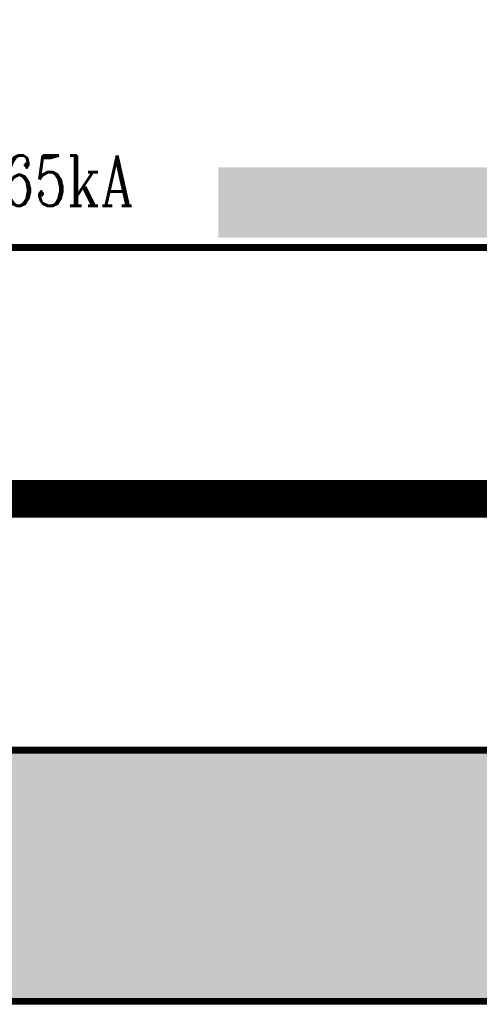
# Model space of a CAD drawing. Header units: millimetres. Extents: x -116965 to 323937, y 291661 to 566926.
# Drawn here: x -43511.7 to -43328.6, y 316538.8 to 316929.4 of the extents above; entities that cross this region are included whole.
import ezdxf

# ---------------------------------------------------------------- set-up
doc = ezdxf.new("R2010")
doc.units = ezdxf.units.MM
doc.layers.get('0').update_dxf_attribs({"lineweight": 18})
doc.layers.add('C00-00-00', color=7, linetype='Continuous')
doc.layers.add('C34-3A-40', color=7, linetype='Continuous', true_color=0x343a40)
doc.layers.add('C62-64-69', color=7, linetype='Continuous', true_color=0x626469)
doc.styles.add('hw_Block', font='complex.shx', dxfattribs={"width": 0.75})

msp = doc.modelspace()

# ---------------------------------------------------------------- hatches: boundary and pattern name
at = {"layer": 'C00-00-00'}
h = msp.add_hatch(color=256, dxfattribs=at)
h.dxf.hatch_style = 2
h.paths.add_polyline_path([(-43432.539577, 316870.703742), (-43240.566377, 316870.703742), (-43240.566377, 316842.707652), (-43432.539577, 316842.707652)])
at = {"layer": 'C34-3A-40'}
h = msp.add_hatch(color=256, dxfattribs=at)
h.dxf.hatch_style = 2
h.paths.add_polyline_path([(-43932.469782, 316638.736127), (-43232.567492, 316638.736127), (-43232.567492, 316538.750083), (-43932.469782, 316538.750083)])
at = {"layer": 'C62-64-69'}
h = msp.add_hatch(color=256, dxfattribs=at)
h.dxf.hatch_style = 2
h.paths.add_polyline_path([(-43516.527852, 316629.737383), (-43484.532317, 316629.737383), (-43484.532317, 316622.738358), (-43516.527852, 316622.738358)])
h = msp.add_hatch(color=256, dxfattribs=at)
h.dxf.hatch_style = 2
h.paths.add_polyline_path([(-43484.532317, 316629.737383), (-43452.536782, 316629.737383), (-43452.536782, 316622.738358), (-43484.532317, 316622.738358)])
h = msp.add_hatch(color=256, dxfattribs=at)
h.dxf.hatch_style = 2
h.paths.add_polyline_path([(-43484.532317, 316629.737383), (-43452.536782, 316629.737383), (-43452.536782, 316622.738358), (-43484.532317, 316622.738358)])
h = msp.add_hatch(color=256, dxfattribs=at)
h.dxf.hatch_style = 2
h.paths.add_polyline_path([(-43452.536782, 316629.737383), (-43420.541252, 316629.737383), (-43420.541252, 316622.738358), (-43452.536782, 316622.738358)])
h = msp.add_hatch(color=256, dxfattribs=at)
h.dxf.hatch_style = 2
h.paths.add_polyline_path([(-43452.536782, 316629.737383), (-43420.541252, 316629.737383), (-43420.541252, 316622.738358), (-43452.536782, 316622.738358)])
h = msp.add_hatch(color=256, dxfattribs=at)
h.dxf.hatch_style = 2
h.paths.add_polyline_path([(-43420.541252, 316629.737383), (-43388.545717, 316629.737383), (-43388.545717, 316622.738358), (-43420.541252, 316622.738358)])
h = msp.add_hatch(color=256, dxfattribs=at)
h.dxf.hatch_style = 2
h.paths.add_polyline_path([(-43420.541252, 316629.737383), (-43388.545717, 316629.737383), (-43388.545717, 316622.738358), (-43420.541252, 316622.738358)])
h = msp.add_hatch(color=256, dxfattribs=at)
h.dxf.hatch_style = 2
h.paths.add_polyline_path([(-43388.545717, 316629.737383), (-43356.550182, 316629.737383), (-43356.550182, 316622.738358), (-43388.545717, 316622.738358)])
h = msp.add_hatch(color=256, dxfattribs=at)
h.dxf.hatch_style = 2
h.paths.add_polyline_path([(-43388.545717, 316629.737383), (-43356.550182, 316629.737383), (-43356.550182, 316622.738358), (-43388.545717, 316622.738358)])
h = msp.add_hatch(color=256, dxfattribs=at)
h.dxf.hatch_style = 2
h.paths.add_polyline_path([(-43356.550182, 316629.737383), (-43324.554652, 316629.737383), (-43324.554652, 316622.738358), (-43356.550182, 316622.738358)])
h = msp.add_hatch(color=256, dxfattribs=at)
h.dxf.hatch_style = 2
h.paths.add_polyline_path([(-43516.527852, 316622.738358), (-43484.532317, 316622.738358), (-43484.532317, 316620.738639), (-43516.527852, 316620.738639)])
h = msp.add_hatch(color=256, dxfattribs=at)
h.dxf.hatch_style = 2
h.paths.add_polyline_path([(-43516.527852, 316620.738639), (-43484.532317, 316620.738639), (-43484.532317, 316613.739614), (-43516.527852, 316613.739614)])
h = msp.add_hatch(color=256, dxfattribs=at)
h.dxf.hatch_style = 2
h.paths.add_polyline_path([(-43484.532317, 316622.738358), (-43452.536782, 316622.738358), (-43452.536782, 316620.738639), (-43484.532317, 316620.738639)])
h = msp.add_hatch(color=256, dxfattribs=at)
h.dxf.hatch_style = 2
h.paths.add_polyline_path([(-43484.532317, 316622.738358), (-43452.536782, 316622.738358), (-43452.536782, 316620.738639), (-43484.532317, 316620.738639)])
h = msp.add_hatch(color=256, dxfattribs=at)
h.dxf.hatch_style = 2
h.paths.add_polyline_path([(-43484.532317, 316620.738639), (-43452.536782, 316620.738639), (-43452.536782, 316613.739614), (-43484.532317, 316613.739614)])
h = msp.add_hatch(color=256, dxfattribs=at)
h.dxf.hatch_style = 2
h.paths.add_polyline_path([(-43484.532317, 316620.738639), (-43452.536782, 316620.738639), (-43452.536782, 316613.739614), (-43484.532317, 316613.739614)])
h = msp.add_hatch(color=256, dxfattribs=at)
h.dxf.hatch_style = 2
h.paths.add_polyline_path([(-43452.536782, 316622.738358), (-43420.541252, 316622.738358), (-43420.541252, 316620.738639), (-43452.536782, 316620.738639)])
h = msp.add_hatch(color=256, dxfattribs=at)
h.dxf.hatch_style = 2
h.paths.add_polyline_path([(-43452.536782, 316622.738358), (-43420.541252, 316622.738358), (-43420.541252, 316620.738639), (-43452.536782, 316620.738639)])
h = msp.add_hatch(color=256, dxfattribs=at)
h.dxf.hatch_style = 2
h.paths.add_polyline_path([(-43452.536782, 316620.738639), (-43420.541252, 316620.738639), (-43420.541252, 316613.739614), (-43452.536782, 316613.739614)])
h = msp.add_hatch(color=256, dxfattribs=at)
h.dxf.hatch_style = 2
h.paths.add_polyline_path([(-43452.536782, 316620.738639), (-43420.541252, 316620.738639), (-43420.541252, 316613.739614), (-43452.536782, 316613.739614)])
h = msp.add_hatch(color=256, dxfattribs=at)
h.dxf.hatch_style = 2
h.paths.add_polyline_path([(-43420.541252, 316622.738358), (-43388.545717, 316622.738358), (-43388.545717, 316620.738639), (-43420.541252, 316620.738639)])
h = msp.add_hatch(color=256, dxfattribs=at)
h.dxf.hatch_style = 2
h.paths.add_polyline_path([(-43420.541252, 316622.738358), (-43388.545717, 316622.738358), (-43388.545717, 316620.738639), (-43420.541252, 316620.738639)])
h = msp.add_hatch(color=256, dxfattribs=at)
h.dxf.hatch_style = 2
h.paths.add_polyline_path([(-43420.541252, 316620.738639), (-43388.545717, 316620.738639), (-43388.545717, 316613.739614), (-43420.541252, 316613.739614)])
h = msp.add_hatch(color=256, dxfattribs=at)
h.dxf.hatch_style = 2
h.paths.add_polyline_path([(-43420.541252, 316620.738639), (-43388.545717, 316620.738639), (-43388.545717, 316613.739614), (-43420.541252, 316613.739614)])
h = msp.add_hatch(color=256, dxfattribs=at)
h.dxf.hatch_style = 2
h.paths.add_polyline_path([(-43388.545717, 316622.738358), (-43356.550182, 316622.738358), (-43356.550182, 316620.738639), (-43388.545717, 316620.738639)])
h = msp.add_hatch(color=256, dxfattribs=at)
h.dxf.hatch_style = 2
h.paths.add_polyline_path([(-43388.545717, 316622.738358), (-43356.550182, 316622.738358), (-43356.550182, 316620.738639), (-43388.545717, 316620.738639)])
h = msp.add_hatch(color=256, dxfattribs=at)
h.dxf.hatch_style = 2
h.paths.add_polyline_path([(-43388.545717, 316620.738639), (-43356.550182, 316620.738639), (-43356.550182, 316613.739614), (-43388.545717, 316613.739614)])
h = msp.add_hatch(color=256, dxfattribs=at)
h.dxf.hatch_style = 2
h.paths.add_polyline_path([(-43388.545717, 316620.738639), (-43356.550182, 316620.738639), (-43356.550182, 316613.739614), (-43388.545717, 316613.739614)])
h = msp.add_hatch(color=256, dxfattribs=at)
h.dxf.hatch_style = 2
h.paths.add_polyline_path([(-43356.550182, 316622.738358), (-43324.554652, 316622.738358), (-43324.554652, 316620.738639), (-43356.550182, 316620.738639)])
h = msp.add_hatch(color=256, dxfattribs=at)
h.dxf.hatch_style = 2
h.paths.add_polyline_path([(-43356.550182, 316620.738639), (-43324.554652, 316620.738639), (-43324.554652, 316613.739614), (-43356.550182, 316613.739614)])
h = msp.add_hatch(color=256, dxfattribs=at)
h.dxf.hatch_style = 2
h.paths.add_polyline_path([(-43516.527852, 316613.739614), (-43484.532317, 316613.739614), (-43484.532317, 316611.739896), (-43516.527852, 316611.739896)])
h = msp.add_hatch(color=256, dxfattribs=at)
h.dxf.hatch_style = 2
h.paths.add_polyline_path([(-43484.532317, 316613.739614), (-43452.536782, 316613.739614), (-43452.536782, 316611.739896), (-43484.532317, 316611.739896)])
h = msp.add_hatch(color=256, dxfattribs=at)
h.dxf.hatch_style = 2
h.paths.add_polyline_path([(-43484.532317, 316613.739614), (-43452.536782, 316613.739614), (-43452.536782, 316611.739896), (-43484.532317, 316611.739896)])
h = msp.add_hatch(color=256, dxfattribs=at)
h.dxf.hatch_style = 2
h.paths.add_polyline_path([(-43452.536782, 316613.739614), (-43420.541252, 316613.739614), (-43420.541252, 316611.739896), (-43452.536782, 316611.739896)])
h = msp.add_hatch(color=256, dxfattribs=at)
h.dxf.hatch_style = 2
h.paths.add_polyline_path([(-43452.536782, 316613.739614), (-43420.541252, 316613.739614), (-43420.541252, 316611.739896), (-43452.536782, 316611.739896)])
h = msp.add_hatch(color=256, dxfattribs=at)
h.dxf.hatch_style = 2
h.paths.add_polyline_path([(-43420.541252, 316613.739614), (-43388.545717, 316613.739614), (-43388.545717, 316611.739896), (-43420.541252, 316611.739896)])
h = msp.add_hatch(color=256, dxfattribs=at)
h.dxf.hatch_style = 2
h.paths.add_polyline_path([(-43420.541252, 316613.739614), (-43388.545717, 316613.739614), (-43388.545717, 316611.739896), (-43420.541252, 316611.739896)])
h = msp.add_hatch(color=256, dxfattribs=at)
h.dxf.hatch_style = 2
h.paths.add_polyline_path([(-43388.545717, 316613.739614), (-43356.550182, 316613.739614), (-43356.550182, 316611.739896), (-43388.545717, 316611.739896)])
h = msp.add_hatch(color=256, dxfattribs=at)
h.dxf.hatch_style = 2
h.paths.add_polyline_path([(-43388.545717, 316613.739614), (-43356.550182, 316613.739614), (-43356.550182, 316611.739896), (-43388.545717, 316611.739896)])
h = msp.add_hatch(color=256, dxfattribs=at)
h.dxf.hatch_style = 2
h.paths.add_polyline_path([(-43356.550182, 316613.739614), (-43324.554652, 316613.739614), (-43324.554652, 316611.739896), (-43356.550182, 316611.739896)])
h = msp.add_hatch(color=256, dxfattribs=at)
h.dxf.hatch_style = 2
h.paths.add_polyline_path([(-43516.527852, 316611.739896), (-43484.532317, 316611.739896), (-43484.532317, 316604.74087), (-43516.527852, 316604.74087)])
h = msp.add_hatch(color=256, dxfattribs=at)
h.dxf.hatch_style = 2
h.paths.add_polyline_path([(-43484.532317, 316611.739896), (-43452.536782, 316611.739896), (-43452.536782, 316604.74087), (-43484.532317, 316604.74087)])
h = msp.add_hatch(color=256, dxfattribs=at)
h.dxf.hatch_style = 2
h.paths.add_polyline_path([(-43484.532317, 316611.739896), (-43452.536782, 316611.739896), (-43452.536782, 316604.74087), (-43484.532317, 316604.74087)])
h = msp.add_hatch(color=256, dxfattribs=at)
h.dxf.hatch_style = 2
h.paths.add_polyline_path([(-43452.536782, 316611.739896), (-43420.541252, 316611.739896), (-43420.541252, 316604.74087), (-43452.536782, 316604.74087)])
h = msp.add_hatch(color=256, dxfattribs=at)
h.dxf.hatch_style = 2
h.paths.add_polyline_path([(-43452.536782, 316611.739896), (-43420.541252, 316611.739896), (-43420.541252, 316604.74087), (-43452.536782, 316604.74087)])
h = msp.add_hatch(color=256, dxfattribs=at)
h.dxf.hatch_style = 2
h.paths.add_polyline_path([(-43420.541252, 316611.739896), (-43388.545717, 316611.739896), (-43388.545717, 316604.74087), (-43420.541252, 316604.74087)])
h = msp.add_hatch(color=256, dxfattribs=at)
h.dxf.hatch_style = 2
h.paths.add_polyline_path([(-43420.541252, 316611.739896), (-43388.545717, 316611.739896), (-43388.545717, 316604.74087), (-43420.541252, 316604.74087)])
h = msp.add_hatch(color=256, dxfattribs=at)
h.dxf.hatch_style = 2
h.paths.add_polyline_path([(-43388.545717, 316611.739896), (-43356.550182, 316611.739896), (-43356.550182, 316604.74087), (-43388.545717, 316604.74087)])
h = msp.add_hatch(color=256, dxfattribs=at)
h.dxf.hatch_style = 2
h.paths.add_polyline_path([(-43388.545717, 316611.739896), (-43356.550182, 316611.739896), (-43356.550182, 316604.74087), (-43388.545717, 316604.74087)])
h = msp.add_hatch(color=256, dxfattribs=at)
h.dxf.hatch_style = 2
h.paths.add_polyline_path([(-43356.550182, 316611.739896), (-43324.554652, 316611.739896), (-43324.554652, 316604.74087), (-43356.550182, 316604.74087)])
h = msp.add_hatch(color=256, dxfattribs=at)
h.dxf.hatch_style = 2
h.paths.add_polyline_path([(-43516.527852, 316604.74087), (-43484.532317, 316604.74087), (-43484.532317, 316602.741152), (-43516.527852, 316602.741152)])
h = msp.add_hatch(color=256, dxfattribs=at)
h.dxf.hatch_style = 2
h.paths.add_polyline_path([(-43516.527852, 316602.741152), (-43484.532317, 316602.741152), (-43484.532317, 316595.742126), (-43516.527852, 316595.742126)])
h = msp.add_hatch(color=256, dxfattribs=at)
h.dxf.hatch_style = 2
h.paths.add_polyline_path([(-43484.532317, 316604.74087), (-43452.536782, 316604.74087), (-43452.536782, 316602.741152), (-43484.532317, 316602.741152)])
h = msp.add_hatch(color=256, dxfattribs=at)
h.dxf.hatch_style = 2
h.paths.add_polyline_path([(-43484.532317, 316604.74087), (-43452.536782, 316604.74087), (-43452.536782, 316602.741152), (-43484.532317, 316602.741152)])
h = msp.add_hatch(color=256, dxfattribs=at)
h.dxf.hatch_style = 2
h.paths.add_polyline_path([(-43484.532317, 316602.741152), (-43452.536782, 316602.741152), (-43452.536782, 316595.742126), (-43484.532317, 316595.742126)])
h = msp.add_hatch(color=256, dxfattribs=at)
h.dxf.hatch_style = 2
h.paths.add_polyline_path([(-43484.532317, 316602.741152), (-43452.536782, 316602.741152), (-43452.536782, 316595.742126), (-43484.532317, 316595.742126)])
h = msp.add_hatch(color=256, dxfattribs=at)
h.dxf.hatch_style = 2
h.paths.add_polyline_path([(-43452.536782, 316604.74087), (-43420.541252, 316604.74087), (-43420.541252, 316602.741152), (-43452.536782, 316602.741152)])
h = msp.add_hatch(color=256, dxfattribs=at)
h.dxf.hatch_style = 2
h.paths.add_polyline_path([(-43452.536782, 316604.74087), (-43420.541252, 316604.74087), (-43420.541252, 316602.741152), (-43452.536782, 316602.741152)])
h = msp.add_hatch(color=256, dxfattribs=at)
h.dxf.hatch_style = 2
h.paths.add_polyline_path([(-43452.536782, 316602.741152), (-43420.541252, 316602.741152), (-43420.541252, 316595.742126), (-43452.536782, 316595.742126)])
h = msp.add_hatch(color=256, dxfattribs=at)
h.dxf.hatch_style = 2
h.paths.add_polyline_path([(-43452.536782, 316602.741152), (-43420.541252, 316602.741152), (-43420.541252, 316595.742126), (-43452.536782, 316595.742126)])
h = msp.add_hatch(color=256, dxfattribs=at)
h.dxf.hatch_style = 2
h.paths.add_polyline_path([(-43420.541252, 316604.74087), (-43388.545717, 316604.74087), (-43388.545717, 316602.741152), (-43420.541252, 316602.741152)])
h = msp.add_hatch(color=256, dxfattribs=at)
h.dxf.hatch_style = 2
h.paths.add_polyline_path([(-43420.541252, 316604.74087), (-43388.545717, 316604.74087), (-43388.545717, 316602.741152), (-43420.541252, 316602.741152)])
h = msp.add_hatch(color=256, dxfattribs=at)
h.dxf.hatch_style = 2
h.paths.add_polyline_path([(-43420.541252, 316602.741152), (-43388.545717, 316602.741152), (-43388.545717, 316595.742126), (-43420.541252, 316595.742126)])
h = msp.add_hatch(color=256, dxfattribs=at)
h.dxf.hatch_style = 2
h.paths.add_polyline_path([(-43420.541252, 316602.741152), (-43388.545717, 316602.741152), (-43388.545717, 316595.742126), (-43420.541252, 316595.742126)])
h = msp.add_hatch(color=256, dxfattribs=at)
h.dxf.hatch_style = 2
h.paths.add_polyline_path([(-43388.545717, 316604.74087), (-43356.550182, 316604.74087), (-43356.550182, 316602.741152), (-43388.545717, 316602.741152)])
h = msp.add_hatch(color=256, dxfattribs=at)
h.dxf.hatch_style = 2
h.paths.add_polyline_path([(-43388.545717, 316604.74087), (-43356.550182, 316604.74087), (-43356.550182, 316602.741152), (-43388.545717, 316602.741152)])
h = msp.add_hatch(color=256, dxfattribs=at)
h.dxf.hatch_style = 2
h.paths.add_polyline_path([(-43388.545717, 316602.741152), (-43356.550182, 316602.741152), (-43356.550182, 316595.742126), (-43388.545717, 316595.742126)])
h = msp.add_hatch(color=256, dxfattribs=at)
h.dxf.hatch_style = 2
h.paths.add_polyline_path([(-43388.545717, 316602.741152), (-43356.550182, 316602.741152), (-43356.550182, 316595.742126), (-43388.545717, 316595.742126)])
h = msp.add_hatch(color=256, dxfattribs=at)
h.dxf.hatch_style = 2
h.paths.add_polyline_path([(-43356.550182, 316604.74087), (-43324.554652, 316604.74087), (-43324.554652, 316602.741152), (-43356.550182, 316602.741152)])
h = msp.add_hatch(color=256, dxfattribs=at)
h.dxf.hatch_style = 2
h.paths.add_polyline_path([(-43356.550182, 316602.741152), (-43324.554652, 316602.741152), (-43324.554652, 316595.742126), (-43356.550182, 316595.742126)])
h = msp.add_hatch(color=256, dxfattribs=at)
h.dxf.hatch_style = 2
h.paths.add_polyline_path([(-43516.527852, 316595.742126), (-43484.532317, 316595.742126), (-43484.532317, 316593.742408), (-43516.527852, 316593.742408)])
h = msp.add_hatch(color=256, dxfattribs=at)
h.dxf.hatch_style = 2
h.paths.add_polyline_path([(-43516.527852, 316593.742408), (-43484.532317, 316593.742408), (-43484.532317, 316586.743383), (-43516.527852, 316586.743383)])
h = msp.add_hatch(color=256, dxfattribs=at)
h.dxf.hatch_style = 2
h.paths.add_polyline_path([(-43484.532317, 316595.742126), (-43452.536782, 316595.742126), (-43452.536782, 316593.742408), (-43484.532317, 316593.742408)])
h = msp.add_hatch(color=256, dxfattribs=at)
h.dxf.hatch_style = 2
h.paths.add_polyline_path([(-43484.532317, 316595.742126), (-43452.536782, 316595.742126), (-43452.536782, 316593.742408), (-43484.532317, 316593.742408)])
h = msp.add_hatch(color=256, dxfattribs=at)
h.dxf.hatch_style = 2
h.paths.add_polyline_path([(-43484.532317, 316593.742408), (-43452.536782, 316593.742408), (-43452.536782, 316586.743383), (-43484.532317, 316586.743383)])
h = msp.add_hatch(color=256, dxfattribs=at)
h.dxf.hatch_style = 2
h.paths.add_polyline_path([(-43484.532317, 316593.742408), (-43452.536782, 316593.742408), (-43452.536782, 316586.743383), (-43484.532317, 316586.743383)])
h = msp.add_hatch(color=256, dxfattribs=at)
h.dxf.hatch_style = 2
h.paths.add_polyline_path([(-43452.536782, 316595.742126), (-43420.541252, 316595.742126), (-43420.541252, 316593.742408), (-43452.536782, 316593.742408)])
h = msp.add_hatch(color=256, dxfattribs=at)
h.dxf.hatch_style = 2
h.paths.add_polyline_path([(-43452.536782, 316595.742126), (-43420.541252, 316595.742126), (-43420.541252, 316593.742408), (-43452.536782, 316593.742408)])
h = msp.add_hatch(color=256, dxfattribs=at)
h.dxf.hatch_style = 2
h.paths.add_polyline_path([(-43452.536782, 316593.742408), (-43420.541252, 316593.742408), (-43420.541252, 316586.743383), (-43452.536782, 316586.743383)])
h = msp.add_hatch(color=256, dxfattribs=at)
h.dxf.hatch_style = 2
h.paths.add_polyline_path([(-43452.536782, 316593.742408), (-43420.541252, 316593.742408), (-43420.541252, 316586.743383), (-43452.536782, 316586.743383)])
h = msp.add_hatch(color=256, dxfattribs=at)
h.dxf.hatch_style = 2
h.paths.add_polyline_path([(-43420.541252, 316595.742126), (-43388.545717, 316595.742126), (-43388.545717, 316593.742408), (-43420.541252, 316593.742408)])
h = msp.add_hatch(color=256, dxfattribs=at)
h.dxf.hatch_style = 2
h.paths.add_polyline_path([(-43420.541252, 316595.742126), (-43388.545717, 316595.742126), (-43388.545717, 316593.742408), (-43420.541252, 316593.742408)])
h = msp.add_hatch(color=256, dxfattribs=at)
h.dxf.hatch_style = 2
h.paths.add_polyline_path([(-43420.541252, 316593.742408), (-43388.545717, 316593.742408), (-43388.545717, 316586.743383), (-43420.541252, 316586.743383)])
h = msp.add_hatch(color=256, dxfattribs=at)
h.dxf.hatch_style = 2
h.paths.add_polyline_path([(-43420.541252, 316593.742408), (-43388.545717, 316593.742408), (-43388.545717, 316586.743383), (-43420.541252, 316586.743383)])
h = msp.add_hatch(color=256, dxfattribs=at)
h.dxf.hatch_style = 2
h.paths.add_polyline_path([(-43388.545717, 316595.742126), (-43356.550182, 316595.742126), (-43356.550182, 316593.742408), (-43388.545717, 316593.742408)])
h = msp.add_hatch(color=256, dxfattribs=at)
h.dxf.hatch_style = 2
h.paths.add_polyline_path([(-43388.545717, 316595.742126), (-43356.550182, 316595.742126), (-43356.550182, 316593.742408), (-43388.545717, 316593.742408)])
h = msp.add_hatch(color=256, dxfattribs=at)
h.dxf.hatch_style = 2
h.paths.add_polyline_path([(-43388.545717, 316593.742408), (-43356.550182, 316593.742408), (-43356.550182, 316586.743383), (-43388.545717, 316586.743383)])
h = msp.add_hatch(color=256, dxfattribs=at)
h.dxf.hatch_style = 2
h.paths.add_polyline_path([(-43388.545717, 316593.742408), (-43356.550182, 316593.742408), (-43356.550182, 316586.743383), (-43388.545717, 316586.743383)])
h = msp.add_hatch(color=256, dxfattribs=at)
h.dxf.hatch_style = 2
h.paths.add_polyline_path([(-43356.550182, 316595.742126), (-43324.554652, 316595.742126), (-43324.554652, 316593.742408), (-43356.550182, 316593.742408)])
h = msp.add_hatch(color=256, dxfattribs=at)
h.dxf.hatch_style = 2
h.paths.add_polyline_path([(-43356.550182, 316593.742408), (-43324.554652, 316593.742408), (-43324.554652, 316586.743383), (-43356.550182, 316586.743383)])
h = msp.add_hatch(color=256, dxfattribs=at)
h.dxf.hatch_style = 2
h.paths.add_polyline_path([(-43516.527852, 316586.743383), (-43484.532317, 316586.743383), (-43484.532317, 316584.743664), (-43516.527852, 316584.743664)])
h = msp.add_hatch(color=256, dxfattribs=at)
h.dxf.hatch_style = 2
h.paths.add_polyline_path([(-43484.532317, 316586.743383), (-43452.536782, 316586.743383), (-43452.536782, 316584.743664), (-43484.532317, 316584.743664)])
h = msp.add_hatch(color=256, dxfattribs=at)
h.dxf.hatch_style = 2
h.paths.add_polyline_path([(-43484.532317, 316586.743383), (-43452.536782, 316586.743383), (-43452.536782, 316584.743664), (-43484.532317, 316584.743664)])
h = msp.add_hatch(color=256, dxfattribs=at)
h.dxf.hatch_style = 2
h.paths.add_polyline_path([(-43452.536782, 316586.743383), (-43420.541252, 316586.743383), (-43420.541252, 316584.743664), (-43452.536782, 316584.743664)])
h = msp.add_hatch(color=256, dxfattribs=at)
h.dxf.hatch_style = 2
h.paths.add_polyline_path([(-43452.536782, 316586.743383), (-43420.541252, 316586.743383), (-43420.541252, 316584.743664), (-43452.536782, 316584.743664)])
h = msp.add_hatch(color=256, dxfattribs=at)
h.dxf.hatch_style = 2
h.paths.add_polyline_path([(-43420.541252, 316586.743383), (-43388.545717, 316586.743383), (-43388.545717, 316584.743664), (-43420.541252, 316584.743664)])
h = msp.add_hatch(color=256, dxfattribs=at)
h.dxf.hatch_style = 2
h.paths.add_polyline_path([(-43420.541252, 316586.743383), (-43388.545717, 316586.743383), (-43388.545717, 316584.743664), (-43420.541252, 316584.743664)])
h = msp.add_hatch(color=256, dxfattribs=at)
h.dxf.hatch_style = 2
h.paths.add_polyline_path([(-43388.545717, 316586.743383), (-43356.550182, 316586.743383), (-43356.550182, 316584.743664), (-43388.545717, 316584.743664)])
h = msp.add_hatch(color=256, dxfattribs=at)
h.dxf.hatch_style = 2
h.paths.add_polyline_path([(-43388.545717, 316586.743383), (-43356.550182, 316586.743383), (-43356.550182, 316584.743664), (-43388.545717, 316584.743664)])
h = msp.add_hatch(color=256, dxfattribs=at)
h.dxf.hatch_style = 2
h.paths.add_polyline_path([(-43356.550182, 316586.743383), (-43324.554652, 316586.743383), (-43324.554652, 316584.743664), (-43356.550182, 316584.743664)])

# ---------------------------------------------------------------- linework, layer by layer
at = {"color": 1, "lineweight": -3, "ltscale": 5, "const_width": 15}
msp.add_lwpolyline([(-48731.897576, 316738.722167), (-41932.748952, 316738.722167)], dxfattribs=at)
at = {"layer": 'C00-00-00', "lineweight": 211}
for points in [[(-43932.469782, 318738.443002), (-43232.567492, 318738.443002), (-43232.567492, 316538.750083), (-43932.469782, 316538.750083)], [(-43932.469782, 316638.736127), (-43232.567492, 316638.736127), (-43232.567492, 316538.750083), (-43932.469782, 316538.750083)]]:
    msp.add_lwpolyline(points, close=True, dxfattribs=at)
at = {"layer": 'C00-00-00', "lineweight": 100}
for points in [[(-43932.469782, 317438.624458), (-43232.567492, 317438.624458), (-43232.567492, 316838.708208), (-43932.469782, 316838.708208)], [(-43932.469782, 316838.708208), (-43232.567492, 316838.708208), (-43232.567492, 316638.736127), (-43932.469782, 316638.736127)]]:
    msp.add_lwpolyline(points, close=True, dxfattribs=at)

# ---------------------------------------------------------------- texts
at = {"color": 2, "insert": (-43573.798147, 316865.317393), "char_height": 20, "attachment_point": 5, "style": 'hw_Block'}
msp.add_mtext_dynamic_manual_height_columns('ACB 4P 1000A 65kA ', width=280.32785492, gutter_width=12.5, heights=[0], dxfattribs=at)

doc.saveas('drawing.dxf')
